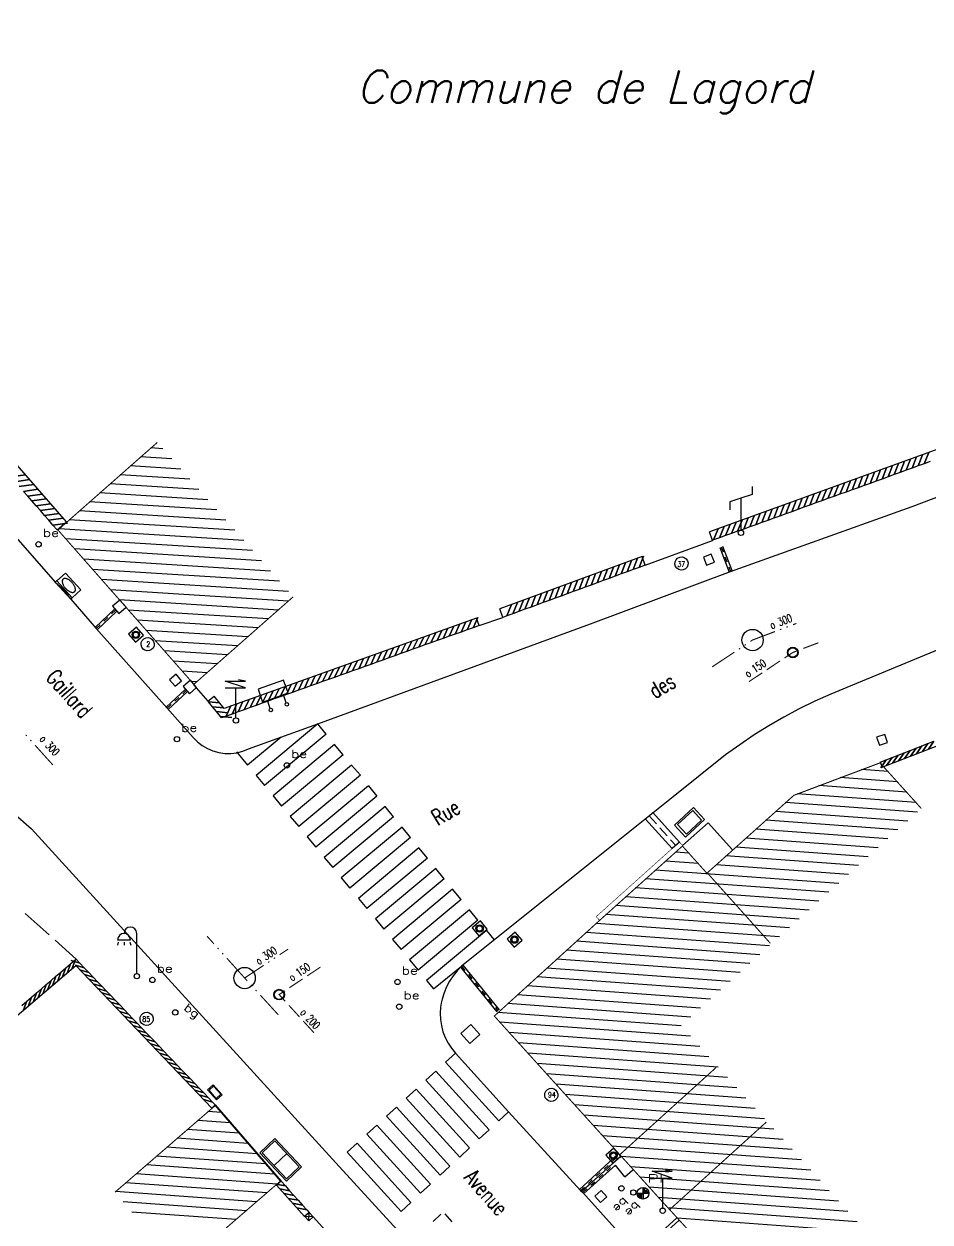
# Model space of a CAD drawing. Extents: x 329973 to 330360, y 136304 to 136475.
# Drawn here: x 330290.27 to 330324.25, y 136429.11 to 136474.02 of the extents above; entities that cross this region are included whole.
import ezdxf
from ezdxf.enums import TextEntityAlignment as Align

# ---------------------------------------------------------------- set-up
doc = ezdxf.new("R2010")
doc.units = 0
for name, color, linetype in [('TOP$BATI', 7, 'Continuous'), ('TOP$CHEMIN', 7, 'Continuous'), ('TOP$EAU', 7, 'Continuous'), ('TOP$EDF', 7, 'Continuous'), ('TOP$GAZ', 7, 'Continuous'), ('TOP$MUR-CLOT', 7, 'Continuous'), ('TOP$PARCELLE', 7, 'Continuous'), ('TOP$PLUVIAL', 7, 'Continuous'), ('TOP$PTT-FT', 7, 'Continuous'), ('TOP$RDIVERS', 7, 'Continuous'), ('TOP$RECL', 7, 'Continuous'), ('TOP$SIGNALIS', 7, 'Continuous'), ('TOP$SYMBDIV', 7, 'Continuous'), ('TOP$TOPO', 7, 'Continuous'), ('TOP$TXTEP', 7, 'Continuous'), ('TOP$TXTNO', 7, 'Continuous'), ('TOP$VANNE', 7, 'Continuous'), ('TOP$VOIRIE', 7, 'Continuous')]:
    doc.layers.add(name, color=color, linetype=linetype)
doc.styles.add('EC5', font='COMPLEX', dxfattribs={"width": 0.7, "height": 0.6})
doc.styles.add('J8', font='SIMPLEX', dxfattribs={"height": 10})
doc.styles.add('NC1', font='SIMPLEX', dxfattribs={"width": 0.7, "height": 0.2})
doc.styles.add('NC2', font='SIMPLEX', dxfattribs={"width": 0.7, "height": 0.3})
doc.styles.get("Standard").update_dxf_attribs({"font": 'SIMPLEX'})

# ---------------------------------------------------------------- blocks, each defined once
blk = doc.blocks.new('1S064')
at = {"color": 0}
for p, q in [((-0.72, 1.36), (-0.24, 1.36)), ((0, 0.1), (0, 1.6)), ((-0.7, 1.28), (-0.72, 1.16)), ((-0.48, 1.28), (-0.48, 1.16)), ((-0.26, 1.28), (-0.22, 1.16))]:
    blk.add_line(p, q, dxfattribs=at)
blk.add_circle((0, 0), 0.1, dxfattribs=at)
for centre in [(-0.24, 1.6), (-0.48, 1.36)]:
    blk.add_arc(centre, 0.24, 0, 180, dxfattribs=at)
blk = doc.blocks.new('1S076')
at = {"color": 0}
blk.add_circle((0, 0), 0.1, dxfattribs=at)
at = {"color": 0, "width": 1.354839}
blk.add_text('bg', height=0.3, dxfattribs=at).set_placement((0.16, 0.28), (0.76, 0.28), align=Align.FIT)
blk = doc.blocks.new('1S075')
at = {"color": 0}
blk.add_circle((0, 0), 0.1, dxfattribs=at)
at = {"color": 0, "width": 1.354839}
blk.add_text('be', height=0.3, dxfattribs=at).set_placement((0.16, 0.28), (0.76, 0.28), align=Align.FIT)
blk = doc.blocks.new('1S081')
at = {"color": 0}
for p, q in [((0.18, 0.18), (-0.18, 0.18)), ((-0.18, 0.18), (-0.18, -0.18)), ((0, 0), (0, 0)), ((0.18, -0.18), (0.18, 0.18)), ((-0.18, -0.18), (0.18, -0.18))]:
    blk.add_line(p, q, dxfattribs=at)
blk = doc.blocks.new('1S099')
at = {"color": 0}
for p, q in [((0.2, 0.2), (-0.2, 0.2)), ((-0.2, 0.2), (-0.2, -0.2)), ((0, 0), (0, 0)), ((0.2, -0.2), (0.2, 0.2)), ((-0.2, -0.2), (0.2, -0.2))]:
    blk.add_line(p, q, dxfattribs=at)
for radius in [0.14, 0.12, 0.1]:
    blk.add_circle((0, 0), radius, dxfattribs=at)
blk = doc.blocks.new('1S059')
at = {"color": 0}
for p, q in [((0.16, 0.16), (-0.16, 0.16)), ((-0.16, 0.16), (-0.16, -0.16)), ((0, 0), (0, 0)), ((0.16, -0.16), (0.16, 0.16)), ((-0.16, -0.16), (0.16, -0.16))]:
    blk.add_line(p, q, dxfattribs=at)
blk = doc.blocks.new('1S051')
at = {"color": 0}
for p, q in [((0.36, 1.22), (-0.4, 1.48)), ((-0.4, 1.48), (0.36, 1.48)), ((0.36, 1.48), (0.1, 1.52)), ((0.1, 1.46), (0.36, 1.48)), ((-0.4, 1.22), (0.36, 1.22)), ((0, 0.1), (0, 1.22))]:
    blk.add_line(p, q, dxfattribs=at)
blk.add_circle((0, 0), 0.1, dxfattribs=at)
blk = doc.blocks.new('1S098')
at = {"color": 0}
blk.add_line((0, 0), (0, 0), dxfattribs=at)
for radius in [0.2, 0.18]:
    blk.add_circle((0, 0), radius, dxfattribs=at)
blk = doc.blocks.new('1S192')
at = {"color": 0}
blk.add_circle((0, 0), 0.4, dxfattribs=at)
blk = doc.blocks.new('1S041')
at = {"color": 0}
for p, q in [((0.42, 1.44), (0, 1.3)), ((0.42, 1.74), (0.42, 1.44)), ((0, 1.3), (-0.42, 1.16)), ((-0.42, 1.16), (-0.42, 0.86)), ((0, 1.3), (0, 0.1))]:
    blk.add_line(p, q, dxfattribs=at)
blk.add_circle((0, 0), 0.1, dxfattribs=at)
blk = doc.blocks.new('1S078')
at = {"color": 0}
for p, q in [((-0.22, 0), (0.22, 0)), ((0, 0.22), (0, -0.22)), ((0.04, 0.2), (0, 0)), ((0, 0), (0, 0.2)), ((0.06, 0), (0.04, 0.2)), ((0.1, 0), (0.06, 0.2)), ((0.06, 0.2), (0.06, 0)), ((0.12, 0.12), (0.1, 0)), ((0.2, 0), (0.12, 0.12)), ((0.22, 0), (0.2, 0.06)), ((0.2, 0.06), (0.2, 0)), ((-0.12, -0.04), (-0.2, -0.12)), ((-0.2, -0.12), (-0.2, -0.04)), ((-0.2, -0.04), (-0.2, -0.12)), ((-0.1, -0.04), (-0.12, -0.2)), ((-0.12, -0.2), (-0.12, -0.04)), ((-0.04, -0.04), (-0.1, -0.2)), ((-0.1, -0.2), (-0.1, -0.04)), ((-0.04, -0.22), (-0.04, -0.04))]:
    blk.add_line(p, q, dxfattribs=at)
blk.add_circle((0, 0), 0.22, dxfattribs=at)
at = {"color": 0, "width": 2}
blk.add_text('PI', height=0.3, dxfattribs=at).set_placement((0.16, 0.4), (0.76, 0.4), align=Align.FIT)
blk = doc.blocks.new('3S087')
at = {"color": 0}
for p, q in [((0, 0.148936), (0, 1)), ((0, 1), (1, 1)), ((0.125, 0.574468), (0.126156, 0.599508)), ((0.126156, 0.549428), (0.125, 0.574468)), ((0.126156, 0.599508), (0.129617, 0.624394)), ((0.129617, 0.524542), (0.126156, 0.549428)), ((0.129617, 0.624394), (0.135361, 0.648972)), ((0.135361, 0.648972), (0.143354, 0.673091)), ((0.143354, 0.673091), (0.153545, 0.696601)), ((0.153545, 0.696601), (0.165873, 0.719359)), ((0.165873, 0.719359), (0.18026, 0.741223)), ((0.18026, 0.741223), (0.196619, 0.762059)), ((0.196619, 0.762059), (0.214848, 0.781739)), ((0.214848, 0.781739), (0.234835, 0.80014)), ((0.234835, 0.80014), (0.256457, 0.817151)), ((0.256457, 0.817151), (0.279581, 0.832665)), ((0.279581, 0.832665), (0.304063, 0.846587)), ((0.304063, 0.846587), (0.329754, 0.858832)), ((0.329754, 0.858832), (0.356494, 0.869323)), ((0.356494, 0.869323), (0.384119, 0.877997)), ((0.384119, 0.877997), (0.412458, 0.884799)), ((0.412458, 0.884799), (0.441337, 0.889688)), ((0.441337, 0.889688), (0.470578, 0.892633)), ((0.470578, 0.892633), (0.5, 0.893617)), ((0.5, 0.893617), (0.529422, 0.892633)), ((0.5, 0.574468), (0.5, 0.574468)), ((0.529422, 0.892633), (0.558663, 0.889688)), ((0.558663, 0.889688), (0.587542, 0.884799)), ((0.587542, 0.884799), (0.615881, 0.877997)), ((0.615881, 0.877997), (0.643506, 0.869323)), ((0.643506, 0.869323), (0.670246, 0.858832)), ((0.670246, 0.858832), (0.695937, 0.846587)), ((0.695937, 0.846587), (0.720419, 0.832665)), ((0.720419, 0.832665), (0.743543, 0.817151)), ((0.743543, 0.817151), (0.765165, 0.80014)), ((0.765165, 0.80014), (0.785152, 0.781739)), ((0.785152, 0.781739), (0.803381, 0.762059)), ((0.803381, 0.762059), (0.81974, 0.741223)), ((0.81974, 0.741223), (0.834127, 0.719359)), ((0.834127, 0.719359), (0.846455, 0.696601)), ((0.846455, 0.696601), (0.856646, 0.673091)), ((0.856646, 0.673091), (0.864639, 0.648972)), ((0.864639, 0.648972), (0.870383, 0.624394)), ((0.870383, 0.624394), (0.873844, 0.599508)), ((0.873844, 0.549428), (0.870383, 0.524542)), ((0.873844, 0.599508), (0.875, 0.574468)), ((0.875, 0.574468), (0.873844, 0.549428)), ((1, 1), (1, 0.148936)), ((0, 0), (0, 0.148936)), ((0, 0.148936), (1, 0.148936)), ((0.125, 0.021277), (0, 0)), ((0, 0), (1, 0)), ((0.275, 0.06383), (0.125, 0.021277)), ((0.135361, 0.499964), (0.129617, 0.524542)), ((0.143354, 0.475846), (0.135361, 0.499964)), ((0.153545, 0.452335), (0.143354, 0.475846)), ((0.165873, 0.429578), (0.153545, 0.452335)), ((0.18026, 0.407713), (0.165873, 0.429578)), ((0.196619, 0.386877), (0.18026, 0.407713)), ((0.214848, 0.367197), (0.196619, 0.386877)), ((0.234835, 0.348796), (0.214848, 0.367197)), ((0.256457, 0.331785), (0.234835, 0.348796)), ((0.279581, 0.316271), (0.256457, 0.331785)), ((0.35, 0.085106), (0.275, 0.06383)), ((0.304063, 0.302349), (0.279581, 0.316271)), ((0.329754, 0.290104), (0.304063, 0.302349)), ((0.356494, 0.279613), (0.329754, 0.290104)), ((0.5, 0.085106), (0.35, 0.085106)), ((0.384119, 0.270939), (0.356494, 0.279613)), ((0.412458, 0.264137), (0.384119, 0.270939)), ((0.441337, 0.259248), (0.412458, 0.264137)), ((0.470578, 0.256303), (0.441337, 0.259248)), ((0.5, 0.255319), (0.470578, 0.256303)), ((0.529422, 0.256303), (0.5, 0.255319)), ((0.625, 0.085106), (0.5, 0.085106)), ((0.558663, 0.259248), (0.529422, 0.256303)), ((0.587542, 0.264137), (0.558663, 0.259248)), ((0.615881, 0.270939), (0.587542, 0.264137)), ((0.643506, 0.279613), (0.615881, 0.270939)), ((0.725, 0.06383), (0.625, 0.085106)), ((0.670246, 0.290104), (0.643506, 0.279613)), ((0.695937, 0.302349), (0.670246, 0.290104)), ((0.720419, 0.316271), (0.695937, 0.302349)), ((0.743543, 0.331785), (0.720419, 0.316271)), ((0.875, 0.021277), (0.725, 0.06383)), ((0.765165, 0.348796), (0.743543, 0.331785)), ((0.785152, 0.367197), (0.765165, 0.348796)), ((0.803381, 0.386877), (0.785152, 0.367197)), ((0.81974, 0.407713), (0.803381, 0.386877)), ((0.834127, 0.429578), (0.81974, 0.407713)), ((0.846455, 0.452335), (0.834127, 0.429578)), ((0.856646, 0.475846), (0.846455, 0.452335)), ((0.864639, 0.499964), (0.856646, 0.475846)), ((0.870383, 0.524542), (0.864639, 0.499964)), ((1, 0), (0.875, 0.021277)), ((1, 0.148936), (1, 0))]:
    blk.add_line(p, q, dxfattribs=at)
blk = doc.blocks.new('2S141')
at = {"color": 0}
for p, q in [((1.3, 1.4), (-0.3, 1.4)), ((-0.3, 1.4), (-0.3, 0.6)), ((1.3, 0.6), (1.3, 1.4)), ((-0.3, 0.6), (1.3, 0.6)), ((0, 0.1), (0, 0.6)), ((1, 0.1), (1, 0.6))]:
    blk.add_line(p, q, dxfattribs=at)
for centre in [(0, 0), (1, 0)]:
    blk.add_circle(centre, 0.1, dxfattribs=at)
blk = doc.blocks.new('3S090')
at = {"color": 0}
for p, q in [((1, 1), (0, 1)), ((0, 1), (0, 0)), ((1, 0), (1, 1)), ((0.9, 0.9), (0.1, 0.9)), ((0.1, 0.9), (0.1, 0.1)), ((0.9, 0.1), (0.9, 0.9)), ((0, 0), (1, 0)), ((0.1, 0.1), (0.9, 0.1))]:
    blk.add_line(p, q, dxfattribs=at)
blk = doc.blocks.new('2S059')
at = {"color": 0}
for p, q in [((1, 1), (0, 1)), ((0, 1), (0, 0)), ((1, 0), (1, 1)), ((0, 0), (1, 0)), ((0.5, 0.5), (0.5, 0.5))]:
    blk.add_line(p, q, dxfattribs=at)
blk = doc.blocks.new('3S046')
at = {"color": 0}
for p, q in [((1, 1), (0, 1)), ((0, 1), (0, 0)), ((0.9, 0.9), (0.1, 0.9)), ((0.1, 0.9), (0.1, 0.1)), ((0.9, 0.1), (0.9, 0.9)), ((1, 0), (1, 1)), ((0, 0), (1, 0)), ((0.1, 0.1), (0.9, 0.1))]:
    blk.add_line(p, q, dxfattribs=at)
blk = doc.blocks.new('3S044')
at = {"color": 0}
for p, q in [((1.046154, 1.090909), (-0.046154, 1.090909)), ((-0.046154, 1.090909), (-0.046154, -0.090909)), ((1.046154, -0.090909), (1.046154, 1.090909)), ((1, 1), (0, 1)), ((0, 1), (0, 0)), ((0.507692, 0), (0.507692, 1)), ((1, 0), (1, 1)), ((0, 0), (1, 0)), ((-0.046154, -0.090909), (1.046154, -0.090909))]:
    blk.add_line(p, q, dxfattribs=at)
blk = doc.blocks.new('2S072')
at = {"color": 0}
for p, q in [((1, 1), (0, 1)), ((0, 1), (0, 0)), ((0, 0), (1, 1)), ((1, 1), (0, 1)), ((0, 1), (1, 0)), ((0, 0), (1, 0)), ((1, 0), (1, 1))]:
    blk.add_line(p, q, dxfattribs=at)

msp = doc.modelspace()

# ---------------------------------------------------------------- linework, layer by layer
at = {"layer": 'TOP$BATI', "color": 0, "const_width": 0.04}
for points, elevation in [([(330300.364, 136452.544), (330296.642, 136449.266), (330291.546, 136455.052), (330295.269, 136458.33)], 9.768), ([(330323.872, 136426.478), (330320.182, 136423.165), (330317.696, 136426.042), (330317.186, 136426.622), (330314.077, 136430.017), (330307.908, 136436.831), (330311.855, 136440.417), (330314.961, 136443.202), (330315.879, 136442.185), (330319.14, 136445.105), (330322.372, 136446.322), (330323.919, 136444.611)], 9.347), ([(330293.687, 136430.229), (330297.44, 136433.473), (330299.886, 136430.643), (330296.133, 136427.4)], 9.512)]:
    msp.add_lwpolyline(points, dxfattribs=dict(at, elevation=elevation))
at = {"layer": 'TOP$BATI', "color": 1}
for points, elevation in [([(330295.482, 136458.098), (330295.028, 136458.126)], 9.643), ([(330296.155, 136457.333), (330294.264, 136457.453)], 9.66), ([(330295.818, 136457.716), (330294.646, 136457.79)], 9.652), ([(330296.491, 136456.951), (330293.882, 136457.117)], 9.669), ([(330296.828, 136456.569), (330293.5, 136456.78)], 9.677), ([(330297.501, 136455.805), (330292.735, 136456.108)], 9.695), ([(330297.164, 136456.187), (330293.118, 136456.444)], 9.686), ([(330297.837, 136455.423), (330292.353, 136455.771)], 9.703), ([(330298.174, 136455.041), (330291.971, 136455.435)], 9.712), ([(330298.51, 136454.659), (330291.589, 136455.098)], 9.72), ([(330298.847, 136454.277), (330291.829, 136454.722)], 9.729), ([(330299.183, 136453.895), (330292.166, 136454.34)], 9.738), ([(330299.519, 136453.513), (330292.502, 136453.958)], 9.746), ([(330299.856, 136453.131), (330292.839, 136453.576)], 9.755), ([(330300.192, 136452.749), (330293.175, 136453.194)], 9.763), ([(330300.195, 136452.388), (330293.512, 136452.812)], 9.768), ([(330299.813, 136452.051), (330293.848, 136452.43)], 9.768), ([(330299.431, 136451.715), (330294.184, 136452.048)], 9.768), ([(330299.049, 136451.378), (330294.521, 136451.666)], 9.768), ([(330298.667, 136451.042), (330294.857, 136451.283)], 9.768), ([(330298.284, 136450.705), (330295.194, 136450.901)], 9.768), ([(330297.902, 136450.369), (330295.53, 136450.519)], 9.768), ([(330297.52, 136450.032), (330295.867, 136450.137)], 9.768), ([(330297.138, 136449.696), (330296.203, 136449.755)], 9.768), ([(330296.756, 136449.359), (330296.54, 136449.373)], 9.768), ([(330323.021, 136445.613), (330320.874, 136445.77)], 10.095), ([(330322.672, 136446), (330321.677, 136446.072)], 10.026), ([(330323.371, 136445.227), (330320.071, 136445.468)], 10.165), ([(330323.72, 136444.84), (330319.268, 136445.165)], 10.234), ([(330323.407, 136444.141), (330318.459, 136444.503)], 10.228), ([(330323.777, 136444.475), (330318.832, 136444.836)], 10.261), ([(330323.038, 136443.807), (330318.086, 136444.169)], 10.195), ([(330322.298, 136443.139), (330317.341, 136443.502)], 10.128), ([(330322.668, 136443.473), (330317.714, 136443.835)], 10.161), ([(330321.929, 136442.805), (330316.968, 136443.168)], 10.095), ([(330315.558, 136442.549), (330314.325, 136442.639)], 9.767), ([(330315.209, 136442.935), (330314.697, 136442.973)], 9.767), ([(330321.559, 136442.471), (330316.595, 136442.834)], 10.061), ([(330320.82, 136441.803), (330313.953, 136442.305)], 9.995), ([(330321.189, 136442.137), (330316.223, 136442.5)], 10.028), ([(330320.45, 136441.47), (330313.581, 136441.972)], 9.961), ([(330319.711, 136440.802), (330312.836, 136441.304)], 9.895), ([(330320.08, 136441.136), (330313.208, 136441.638)], 9.928), ([(330319.341, 136440.468), (330312.464, 136440.97)], 9.861), ([(330318.972, 136440.134), (330312.092, 136440.636)], 9.828), ([(330318.232, 136439.466), (330311.354, 136439.968)], 9.761), ([(330318.602, 136439.8), (330311.721, 136440.303)], 9.795), ([(330317.863, 136439.132), (330310.986, 136439.634)], 9.728), ([(330317.493, 136438.798), (330310.618, 136439.3)], 9.695), ([(330316.754, 136438.13), (330309.883, 136438.632)], 9.628), ([(330317.123, 136438.464), (330310.251, 136438.966)], 9.661), ([(330316.384, 136437.796), (330309.515, 136438.298)], 9.595), ([(330316.014, 136437.462), (330309.148, 136437.964)], 9.561), ([(330315.275, 136436.794), (330308.412, 136437.296)], 9.495), ([(330315.645, 136437.128), (330308.78, 136437.63)], 9.528), ([(330314.916, 136436.459), (330308.044, 136436.962)], 9.462), ([(330315.263, 136436.073), (330308.112, 136436.596)], 9.457), ([(330315.61, 136435.687), (330308.462, 136436.209)], 9.453), ([(330315.957, 136435.301), (330308.812, 136435.823)], 9.449), ([(330316.304, 136434.914), (330309.162, 136435.436)], 9.444), ([(330316.651, 136434.528), (330309.512, 136435.05)], 9.44), ([(330316.998, 136434.142), (330309.862, 136434.663)], 9.435), ([(330317.345, 136433.755), (330310.212, 136434.277)], 9.431), ([(330317.692, 136433.369), (330310.562, 136433.89)], 9.426), ([(330297.673, 136433.212), (330297.171, 136433.248)], 9.508), ([(330318.039, 136432.983), (330310.912, 136433.503)], 9.422), ([(330298.006, 136432.827), (330296.786, 136432.916)], 9.503), ([(330318.386, 136432.596), (330311.262, 136433.117)], 9.417), ([(330318.733, 136432.21), (330311.612, 136432.73)], 9.413), ([(330298.339, 136432.442), (330296.401, 136432.583)], 9.498), ([(330319.08, 136431.824), (330311.962, 136432.344)], 9.409), ([(330299.005, 136431.671), (330295.631, 136431.917)], 9.487), ([(330298.672, 136432.056), (330296.016, 136432.25)], 9.492), ([(330319.426, 136431.437), (330312.312, 136431.957)], 9.404), ([(330299.338, 136431.286), (330295.246, 136431.584)], 9.482), ([(330319.773, 136431.051), (330312.662, 136431.571)], 9.4), ([(330299.671, 136430.901), (330294.861, 136431.251)], 9.477), ([(330320.12, 136430.665), (330313.012, 136431.184)], 9.395), ([(330299.382, 136430.2), (330294.09, 136430.585)], 9.473), ([(330299.767, 136430.533), (330294.476, 136430.918)], 9.473), ([(330320.467, 136430.279), (330313.362, 136430.798)], 9.391), ([(330298.997, 136429.867), (330293.705, 136430.252)], 9.473), ([(330320.814, 136429.892), (330313.712, 136430.411)], 9.386), ([(330298.612, 136429.534), (330293.989, 136429.871)], 9.473), ([(330321.161, 136429.506), (330314.062, 136430.025)], 9.382), ([(330321.508, 136429.12), (330314.416, 136429.638)], 9.377), ([(330298.227, 136429.201), (330294.322, 136429.485)], 9.473), ([(330321.855, 136428.733), (330314.77, 136429.251)], 9.373)]:
    msp.add_lwpolyline(points, dxfattribs=dict(at, elevation=elevation))
at = {"layer": 'TOP$BATI'}
for points, const_width, elevation in [([(330314.962, 136443.23), (330314.849, 136443.356), (330314.708, 136443.229), (330311.729, 136440.558), (330311.842, 136440.432)], 0.02, 9.767), ([(330318.258, 136439.558), (330315.88, 136442.213)], 0.04, -0.016), ([(330316.225, 136434.905), (330312.585, 136431.609)], 0.04, -0.003), ([(330318.104, 136432.854), (330314.464, 136429.558)], 0.04, -0.026)]:
    msp.add_lwpolyline(points, dxfattribs=dict(at, const_width=const_width, elevation=elevation))
at = {"layer": 'TOP$CHEMIN'}
for points, elevation in [([(330312.614, 136431.52), (330312.655, 136431.557)], 9.383), ([(330312.805, 136430.807), (330312.452, 136431.241)], 9.372), ([(330312.805, 136430.807), (330313.096, 136431.071)], 9.372)]:
    msp.add_lwpolyline(points, dxfattribs=dict(at, elevation=elevation))
at = {"layer": 'TOP$MUR-CLOT', "color": 0}
for points, elevation in [([(330328.652, 136459.568), (330315.978, 136454.983)], 10.297), ([(330291.864, 136455.357), (330288.833, 136458.825)], 9.637), ([(330324.254, 136457.615), (330324.029, 136457.533), (330324.195, 136457.955), (330324.029, 136457.533), (330323.803, 136457.452), (330323.969, 136457.874), (330323.803, 136457.452), (330323.577, 136457.37), (330323.744, 136457.792), (330323.577, 136457.37), (330323.352, 136457.289), (330323.518, 136457.71), (330323.352, 136457.289), (330323.126, 136457.207), (330323.292, 136457.629), (330323.126, 136457.207), (330322.9, 136457.125), (330323.067, 136457.547), (330322.9, 136457.125), (330322.674, 136457.044), (330322.841, 136457.465), (330322.674, 136457.044), (330322.449, 136456.962), (330322.615, 136457.384), (330322.449, 136456.962), (330322.223, 136456.88), (330322.39, 136457.302), (330322.223, 136456.88), (330321.997, 136456.799), (330322.164, 136457.22), (330321.997, 136456.799), (330321.772, 136456.717), (330321.938, 136457.139), (330321.772, 136456.717), (330321.546, 136456.635), (330321.712, 136457.057), (330321.546, 136456.635), (330321.32, 136456.554), (330321.487, 136456.975), (330321.32, 136456.554), (330321.095, 136456.472), (330321.261, 136456.894), (330321.095, 136456.472), (330320.869, 136456.39), (330321.035, 136456.812), (330320.869, 136456.39), (330320.643, 136456.309), (330320.81, 136456.731), (330320.643, 136456.309), (330320.418, 136456.227), (330320.584, 136456.649), (330320.418, 136456.227), (330320.192, 136456.145), (330320.358, 136456.567), (330320.192, 136456.145), (330319.966, 136456.064), (330320.133, 136456.486), (330319.966, 136456.064), (330319.741, 136455.982), (330319.907, 136456.404), (330319.741, 136455.982), (330319.515, 136455.901), (330319.681, 136456.322), (330319.515, 136455.901), (330319.289, 136455.819), (330319.456, 136456.241), (330319.289, 136455.819), (330319.064, 136455.737), (330319.23, 136456.159), (330319.064, 136455.737), (330318.838, 136455.656), (330319.004, 136456.077), (330318.838, 136455.656), (330318.612, 136455.574), (330318.779, 136455.996), (330318.612, 136455.574), (330318.386, 136455.492), (330318.553, 136455.914), (330318.386, 136455.492), (330318.161, 136455.411), (330318.327, 136455.832), (330318.161, 136455.411), (330317.935, 136455.329), (330318.102, 136455.751), (330317.935, 136455.329), (330317.709, 136455.247), (330317.876, 136455.669), (330317.709, 136455.247), (330317.484, 136455.166), (330317.65, 136455.588), (330317.484, 136455.166), (330317.258, 136455.084), (330317.424, 136455.506), (330317.258, 136455.084), (330317.032, 136455.002), (330317.199, 136455.424), (330317.032, 136455.002), (330316.807, 136454.921), (330316.973, 136455.343), (330316.807, 136454.921), (330316.581, 136454.839), (330316.747, 136455.261), (330316.581, 136454.839), (330316.355, 136454.758), (330316.522, 136455.179), (330316.355, 136454.758), (330316.13, 136454.676), (330316.296, 136455.098), (330316.13, 136454.676), (330316.094, 136454.663)], 10.297), ([(330289.781, 136457.042), (330290.324, 136457.119), (330289.781, 136457.042)], 9.637), ([(330289.939, 136456.861), (330290.482, 136456.938), (330289.939, 136456.861)], 9.637), ([(330290.097, 136456.68), (330290.64, 136456.757), (330290.097, 136456.68)], 9.637), ([(330291.518, 136455.054), (330291.36, 136455.235), (330291.904, 136455.312), (330291.36, 136455.235), (330291.202, 136455.415), (330291.746, 136455.492), (330291.202, 136455.415), (330291.044, 136455.596), (330291.588, 136455.673), (330291.044, 136455.596), (330290.886, 136455.777), (330291.43, 136455.854), (330290.886, 136455.777), (330290.728, 136455.958), (330291.272, 136456.034), (330290.728, 136455.958), (330290.57, 136456.138), (330291.114, 136456.215), (330290.57, 136456.138), (330290.412, 136456.319), (330290.956, 136456.396), (330290.412, 136456.319), (330290.254, 136456.5), (330290.798, 136456.576), (330290.254, 136456.5)], 9.637), ([(330291.518, 136455.054), (330291.864, 136455.357)], 9.637), ([(330316.094, 136454.663), (330315.978, 136454.983)], 10.06), ([(330313.447, 136454.053), (330308.111, 136452.093)], 9.999), ([(330313.564, 136453.734), (330313.339, 136453.651), (330313.503, 136454.074), (330313.339, 136453.651), (330313.113, 136453.568), (330313.278, 136453.991), (330313.113, 136453.568), (330312.888, 136453.486), (330313.053, 136453.908), (330312.888, 136453.486), (330312.663, 136453.403), (330312.827, 136453.826), (330312.663, 136453.403), (330312.438, 136453.32), (330312.602, 136453.743), (330312.438, 136453.32), (330312.212, 136453.237), (330312.377, 136453.66), (330312.212, 136453.237), (330311.987, 136453.155), (330312.151, 136453.577), (330311.987, 136453.155), (330311.762, 136453.072), (330311.926, 136453.495), (330311.762, 136453.072), (330311.536, 136452.989), (330311.701, 136453.412), (330311.536, 136452.989), (330311.311, 136452.906), (330311.476, 136453.329), (330311.311, 136452.906), (330311.086, 136452.824), (330311.25, 136453.246), (330311.086, 136452.824), (330310.861, 136452.741), (330311.025, 136453.164), (330310.861, 136452.741), (330310.635, 136452.658), (330310.8, 136453.081), (330310.635, 136452.658), (330310.41, 136452.575), (330310.574, 136452.998), (330310.41, 136452.575), (330310.185, 136452.493), (330310.349, 136452.915), (330310.185, 136452.493), (330309.959, 136452.41), (330310.124, 136452.833), (330309.959, 136452.41), (330309.734, 136452.327), (330309.899, 136452.75), (330309.734, 136452.327), (330309.509, 136452.244), (330309.673, 136452.667), (330309.509, 136452.244), (330309.284, 136452.162), (330309.448, 136452.584), (330309.284, 136452.162), (330309.058, 136452.079), (330309.223, 136452.502), (330309.058, 136452.079), (330308.833, 136451.996), (330308.997, 136452.419), (330308.833, 136451.996), (330308.608, 136451.913), (330308.772, 136452.336), (330308.608, 136451.913), (330308.382, 136451.831), (330308.547, 136452.253), (330308.382, 136451.831), (330308.228, 136451.774)], 9.999), ([(330313.564, 136453.734), (330313.447, 136454.053)], 9.999), ([(330308.228, 136451.774), (330308.111, 136452.093)], 9.995), ([(330307.341, 136451.469), (330307.115, 136451.388), (330307.296, 136451.772), (330307.115, 136451.388), (330306.889, 136451.307), (330307.07, 136451.691), (330306.889, 136451.307), (330306.663, 136451.226), (330306.844, 136451.61), (330306.663, 136451.226), (330306.437, 136451.145), (330306.619, 136451.529), (330306.437, 136451.145), (330306.211, 136451.065), (330306.393, 136451.448), (330306.211, 136451.065), (330305.985, 136450.984), (330306.167, 136451.367), (330305.985, 136450.984), (330305.759, 136450.903), (330305.941, 136451.286), (330305.759, 136450.903), (330305.533, 136450.822), (330305.715, 136451.205), (330305.533, 136450.822), (330305.307, 136450.741), (330305.489, 136451.125), (330305.307, 136450.741), (330305.081, 136450.66), (330305.263, 136451.044), (330305.081, 136450.66), (330304.855, 136450.579), (330305.037, 136450.963), (330304.855, 136450.579), (330304.63, 136450.498), (330304.811, 136450.882), (330304.63, 136450.498), (330304.404, 136450.417), (330304.585, 136450.801), (330304.404, 136450.417), (330304.178, 136450.336), (330304.359, 136450.72), (330304.178, 136450.336), (330303.952, 136450.256), (330304.133, 136450.639), (330303.952, 136450.256), (330303.726, 136450.175), (330303.907, 136450.558), (330303.726, 136450.175), (330303.5, 136450.094), (330303.681, 136450.477), (330303.5, 136450.094), (330303.274, 136450.013), (330303.455, 136450.396), (330303.274, 136450.013), (330303.048, 136449.932), (330303.229, 136450.316), (330303.048, 136449.932), (330302.822, 136449.851), (330303.003, 136450.235), (330302.822, 136449.851), (330302.596, 136449.77), (330302.777, 136450.154), (330302.596, 136449.77), (330302.37, 136449.689), (330302.551, 136450.073), (330302.37, 136449.689), (330302.144, 136449.608), (330302.325, 136449.992), (330302.144, 136449.608), (330301.918, 136449.528), (330302.099, 136449.911), (330301.918, 136449.528), (330301.692, 136449.447), (330301.873, 136449.83), (330301.692, 136449.447), (330301.466, 136449.366), (330301.647, 136449.749), (330301.466, 136449.366), (330301.24, 136449.285), (330301.422, 136449.668), (330301.24, 136449.285), (330301.014, 136449.204), (330301.196, 136449.588), (330301.014, 136449.204), (330300.788, 136449.123), (330300.97, 136449.507), (330300.788, 136449.123), (330300.562, 136449.042), (330300.744, 136449.426), (330300.562, 136449.042), (330300.336, 136448.961), (330300.518, 136449.345), (330300.336, 136448.961), (330300.11, 136448.88), (330300.292, 136449.264), (330300.11, 136448.88), (330299.884, 136448.799), (330300.066, 136449.183), (330299.884, 136448.799), (330299.658, 136448.719), (330299.84, 136449.102), (330299.658, 136448.719), (330299.433, 136448.638), (330299.614, 136449.021), (330299.433, 136448.638), (330299.207, 136448.557), (330299.388, 136448.94), (330299.207, 136448.557), (330298.981, 136448.476), (330299.162, 136448.859), (330298.981, 136448.476), (330298.755, 136448.395), (330298.936, 136448.779), (330298.755, 136448.395), (330298.529, 136448.314), (330298.71, 136448.698), (330298.529, 136448.314), (330298.303, 136448.233), (330298.484, 136448.617), (330298.303, 136448.233), (330298.077, 136448.152), (330298.258, 136448.536), (330298.077, 136448.152), (330297.851, 136448.071), (330298.032, 136448.455), (330297.851, 136448.071), (330297.682, 136448.011), (330297.643, 136448.058), (330298.066, 136448.017), (330297.643, 136448.058), (330297.491, 136448.243), (330297.913, 136448.202), (330297.491, 136448.243), (330297.338, 136448.428), (330297.76, 136448.388), (330297.338, 136448.428), (330297.185, 136448.613), (330297.608, 136448.573), (330297.185, 136448.613), (330297.17, 136448.632)], 9.978), ([(330307.24, 136451.751), (330297.779, 136448.365), (330297.401, 136448.823)], 9.978), ([(330307.341, 136451.469), (330307.24, 136451.751)], 9.978), ([(330297.17, 136448.632), (330297.401, 136448.823)], 9.774), ([(330322.451, 136446.16), (330326.248, 136447.637)], 9.964), ([(330322.378, 136446.346), (330322.602, 136446.433), (330322.395, 136446.138), (330322.602, 136446.433), (330322.825, 136446.52), (330322.618, 136446.225), (330322.825, 136446.52), (330323.049, 136446.607), (330322.842, 136446.312), (330323.049, 136446.607), (330323.273, 136446.694), (330323.066, 136446.399), (330323.273, 136446.694), (330323.496, 136446.781), (330323.289, 136446.486), (330323.496, 136446.781), (330323.72, 136446.868), (330323.513, 136446.573), (330323.72, 136446.868), (330323.944, 136446.955), (330323.737, 136446.66), (330323.944, 136446.955), (330324.167, 136447.042), (330323.96, 136446.747), (330324.167, 136447.042), (330324.391, 136447.129), (330324.184, 136446.834), (330324.391, 136447.129)], 9.964), ([(330322.378, 136446.346), (330322.451, 136446.16)], 9.964), ([(330289.758, 136436.633), (330292.211, 136438.73), (330297.319, 136433.384)], 9.064), ([(330290.195, 136437.23), (330290.378, 136437.386), (330290.26, 136437.062), (330290.378, 136437.386), (330290.56, 136437.542), (330290.442, 136437.218), (330290.56, 136437.542), (330290.742, 136437.698), (330290.625, 136437.374), (330290.742, 136437.698), (330290.925, 136437.854), (330290.807, 136437.53), (330290.925, 136437.854), (330291.107, 136438.01), (330290.99, 136437.686), (330291.107, 136438.01), (330291.29, 136438.166), (330291.172, 136437.842), (330291.29, 136438.166), (330291.472, 136438.322), (330291.354, 136437.998), (330291.472, 136438.322), (330291.654, 136438.478), (330291.537, 136438.154), (330291.654, 136438.478), (330291.837, 136438.634), (330291.719, 136438.31), (330291.837, 136438.634), (330292.019, 136438.79), (330291.902, 136438.466), (330292.019, 136438.79), (330292.202, 136438.946), (330292.084, 136438.622), (330292.202, 136438.946), (330292.223, 136438.964), (330292.369, 136438.811), (330292.039, 136438.91), (330292.369, 136438.811), (330292.535, 136438.637), (330292.205, 136438.737), (330292.535, 136438.637), (330292.701, 136438.464), (330292.371, 136438.563), (330292.701, 136438.464), (330292.867, 136438.29), (330292.537, 136438.39), (330292.867, 136438.29), (330293.032, 136438.117), (330292.702, 136438.216), (330293.032, 136438.117), (330293.198, 136437.943), (330292.868, 136438.043), (330293.198, 136437.943), (330293.364, 136437.77), (330293.034, 136437.869), (330293.364, 136437.77), (330293.53, 136437.596), (330293.2, 136437.696), (330293.53, 136437.596), (330293.696, 136437.423), (330293.365, 136437.522), (330293.696, 136437.423), (330293.861, 136437.249), (330293.531, 136437.348), (330293.861, 136437.249), (330294.027, 136437.075), (330293.697, 136437.175), (330294.027, 136437.075), (330294.193, 136436.902), (330293.863, 136437.001), (330294.193, 136436.902), (330294.359, 136436.728), (330294.029, 136436.828), (330294.359, 136436.728), (330294.525, 136436.555), (330294.194, 136436.654), (330294.525, 136436.555), (330294.69, 136436.381), (330294.36, 136436.481), (330294.69, 136436.381), (330294.856, 136436.208), (330294.526, 136436.307), (330294.856, 136436.208), (330295.022, 136436.034), (330294.692, 136436.134), (330295.022, 136436.034), (330295.188, 136435.861), (330294.858, 136435.96), (330295.188, 136435.861), (330295.354, 136435.687), (330295.023, 136435.787), (330295.354, 136435.687), (330295.519, 136435.514), (330295.189, 136435.613), (330295.519, 136435.514), (330295.685, 136435.34), (330295.355, 136435.44), (330295.685, 136435.34), (330295.851, 136435.167), (330295.521, 136435.266), (330295.851, 136435.167), (330296.017, 136434.993), (330295.686, 136435.092), (330296.017, 136434.993), (330296.182, 136434.819), (330295.852, 136434.919), (330296.182, 136434.819), (330296.348, 136434.646), (330296.018, 136434.745), (330296.348, 136434.646), (330296.514, 136434.472), (330296.184, 136434.572), (330296.514, 136434.472), (330296.68, 136434.299), (330296.35, 136434.398), (330296.68, 136434.299), (330296.846, 136434.125), (330296.515, 136434.225), (330296.846, 136434.125), (330297.011, 136433.952), (330296.681, 136434.051), (330297.011, 136433.952), (330297.177, 136433.778), (330296.847, 136433.878), (330297.177, 136433.778), (330297.343, 136433.605), (330297.013, 136433.704), (330297.343, 136433.605), (330297.442, 136433.501)], 9.064), ([(330297.442, 136433.501), (330297.319, 136433.384)], 9.512), ([(330299.914, 136430.641), (330300.074, 136430.462), (330299.703, 136430.532), (330300.074, 136430.462), (330300.234, 136430.283), (330299.863, 136430.353), (330300.234, 136430.283), (330300.394, 136430.105), (330300.023, 136430.175), (330300.394, 136430.105), (330300.555, 136429.926), (330300.183, 136429.996), (330300.555, 136429.926), (330300.715, 136429.747), (330300.343, 136429.817), (330300.715, 136429.747), (330300.875, 136429.568), (330300.503, 136429.638), (330300.875, 136429.568), (330300.963, 136429.47)], 9.473), ([(330299.914, 136430.641), (330299.743, 136430.488)], 9.473), ([(330299.743, 136430.488), (330300.792, 136429.317)], 9.473), ([(330300.963, 136429.47), (330300.792, 136429.317)], 9.454)]:
    msp.add_lwpolyline(points, dxfattribs=dict(at, elevation=elevation))
at = {"layer": 'TOP$PARCELLE'}
for points, elevation in [([(330313.564, 136453.734), (330316.094, 136454.663)], 9.999), ([(330307.341, 136451.469), (330308.228, 136451.774)], 9.978), ([(330296.64, 136449.238), (330297.17, 136448.632)], 9.768), ([(330314.962, 136443.23), (330315.931, 136444.075), (330316.834, 136443.067)], 9.767), ([(330301.118, 136429.311), (330301.801, 136428.549)], 9.454)]:
    msp.add_lwpolyline(points, dxfattribs=dict(at, elevation=elevation))
at = {"layer": 'TOP$PLUVIAL', "color": 0}
for points, elevation in [([(330316.358, 136454.399), (330316.712, 136453.471)], 10.026), ([(330316.47, 136454.441), (330316.824, 136453.513)], 10.026), ([(330292.937, 136451.399), (330293.665, 136452.085)], 9.445), ([(330293.019, 136451.311), (330293.747, 136451.998)], 9.445), ([(330295.6, 136448.411), (330296.314, 136449.078)], 9.466), ([(330295.682, 136448.323), (330296.396, 136448.99)], 9.466), ([(330313.854, 136444.459), (330313.578, 136444.212)], 9.615), ([(330313.854, 136444.459), (330314.846, 136443.353)], 9.615), ([(330313.578, 136444.212), (330314.571, 136443.106)], 9.615), ([(330314.846, 136443.353), (330314.571, 136443.106)], 9.766), ([(330306.636, 136438.659), (330307.999, 136436.989)], 9.349), ([(330306.728, 136438.735), (330308.092, 136437.065)], 9.349), ([(330311.099, 136430.33), (330312.545, 136431.654)], 9.219), ([(330311.181, 136430.242), (330312.627, 136431.566)], 9.219), ([(330311.189, 136430.264), (330312.372, 136431.328)], 9.218), ([(330311.269, 136430.174), (330312.453, 136431.238)], 9.218), ([(330313.282, 136427.929), (330314.743, 136429.251)], 9.208), ([(330313.362, 136427.841), (330314.824, 136429.163)], 9.208)]:
    msp.add_lwpolyline(points, dxfattribs=dict(at, elevation=elevation))
at = {"layer": 'TOP$PLUVIAL', "color": 4}
for points, elevation in [([(330316.414, 136454.42), (330316.485, 136454.233)], 10.026), ([(330316.557, 136454.046), (330316.628, 136453.859)], 9.963), ([(330316.699, 136453.673), (330316.768, 136453.492)], 9.9), ([(330293.56, 136451.904), (330293.705, 136452.041)], 9.556), ([(330293.269, 136451.629), (330293.414, 136451.767)], 9.5), ([(330292.978, 136451.355), (330293.123, 136451.492)], 9.445), ([(330296.226, 136448.913), (330296.355, 136449.034)], 9.572), ([(330295.641, 136448.367), (330295.787, 136448.504)], 9.466), ([(330295.933, 136448.64), (330296.079, 136448.777)], 9.519), ([(330313.716, 136444.336), (330313.983, 136444.038)], 9.615), ([(330314.117, 136443.889), (330314.384, 136443.591)], 9.676), ([(330314.517, 136443.442), (330314.709, 136443.229)], 9.737), ([(330306.682, 136438.697), (330306.808, 136438.542)], 9.349), ([(330306.935, 136438.387), (330307.061, 136438.232)], 7.614), ([(330307.188, 136438.077), (330307.314, 136437.922)], 5.88), ([(330307.441, 136437.767), (330307.567, 136437.613)], 4.145), ([(330307.694, 136437.458), (330307.82, 136437.303)], 2.41), ([(330307.947, 136437.148), (330308.045, 136437.027)], 0.675), ([(330312.32, 136431.366), (330312.468, 136431.502)], 9.35), ([(330311.73, 136430.826), (330311.878, 136430.961)], 9.285), ([(330312.025, 136431.096), (330312.173, 136431.231)], 9.318), ([(330312.121, 136431.021), (330312.27, 136431.155)], 2.268), ([(330311.435, 136430.556), (330311.583, 136430.691)], 9.252), ([(330311.526, 136430.486), (330311.675, 136430.62)], 6.901), ([(330311.824, 136430.754), (330311.973, 136430.888)], 4.585), ([(330311.14, 136430.286), (330311.288, 136430.421)], 9.219), ([(330311.229, 136430.219), (330311.378, 136430.353)], 9.218)]:
    msp.add_lwpolyline(points, dxfattribs=dict(at, elevation=elevation))
at = {"layer": 'TOP$PLUVIAL', "color": 5, "const_width": 0.04}
for points, elevation in [([(330317.508, 136450.871), (330317.59, 136450.926), (330318.433, 136451.245)], 9.957), ([(330318.62, 136451.316), (330318.676, 136451.337)], 3.734), ([(330318.863, 136451.408), (330318.919, 136451.429)], 2.264), ([(330319.106, 136451.5), (330319.237, 136451.549)], 0.793), ([(330317.291, 136450.727), (330317.341, 136450.76)], 9.953), ([(330316.075, 136449.918), (330316.908, 136450.472)], 9.927), ([(330317.075, 136450.583), (330317.125, 136450.616)], 9.948), ([(330290.379, 136447.328), (330290.338, 136447.372)], 9.572), ([(330290.552, 136447.135), (330290.512, 136447.179)], 9.572), ([(330291.356, 136446.243), (330290.686, 136446.986)], 9.571), ([(330297.396, 136439.535), (330297.136, 136439.824)], 9.561), ([(330297.57, 136439.342), (330297.53, 136439.386)], 9.561), ([(330297.744, 136439.149), (330297.704, 136439.193)], 9.56), ([(330298.547, 136438.257), (330297.878, 136439)], 9.559), ([(330299.64, 136438.984), (330299.69, 136439.018)], 9.582), ([(330299.857, 136439.128), (330300.179, 136439.342)], 9.587), ([(330298.646, 136438.149), (330298.547, 136438.257), (330299.257, 136438.73)], 9.558), ([(330299.424, 136438.84), (330299.474, 136438.874)], 9.577), ([(330298.822, 136437.957), (330298.781, 136438.001)], 9.556), ([(330298.997, 136437.765), (330298.956, 136437.809)], 9.555), ([(330299.807, 136436.879), (330299.132, 136437.617)], 9.547)]:
    msp.add_lwpolyline(points, dxfattribs=dict(at, elevation=elevation))
at = {"layer": 'TOP$TOPO'}
for points in [[(330314.687, 136453.853), (330314.722, 136453.931), (330314.782, 136453.993), (330314.86, 136454.031), (330314.946, 136454.039), (330315.029, 136454.018), (330315.101, 136453.97), (330315.151, 136453.9), (330315.174, 136453.816), (330315.168, 136453.73), (330315.133, 136453.652), (330315.072, 136453.59), (330314.995, 136453.553), (330314.909, 136453.544), (330314.825, 136453.565), (330314.754, 136453.614), (330314.704, 136453.684), (330314.68, 136453.767), (330314.687, 136453.853)], [(330294.669, 136450.828), (330294.704, 136450.907), (330294.764, 136450.969), (330294.842, 136451.006), (330294.928, 136451.015), (330295.012, 136450.994), (330295.083, 136450.945), (330295.133, 136450.875), (330295.157, 136450.792), (330295.15, 136450.706), (330295.115, 136450.627), (330295.055, 136450.566), (330294.977, 136450.528), (330294.891, 136450.519), (330294.807, 136450.541), (330294.736, 136450.589), (330294.686, 136450.659), (330294.662, 136450.742), (330294.669, 136450.828)], [(330294.629, 136436.788), (330294.665, 136436.867), (330294.725, 136436.928), (330294.803, 136436.966), (330294.888, 136436.975), (330294.972, 136436.953), (330295.043, 136436.905), (330295.094, 136436.835), (330295.117, 136436.752), (330295.111, 136436.666), (330295.075, 136436.587), (330295.015, 136436.525), (330294.937, 136436.488), (330294.851, 136436.479), (330294.768, 136436.5), (330294.697, 136436.549), (330294.646, 136436.619), (330294.623, 136436.702), (330294.629, 136436.788)], [(330309.803, 136433.937), (330309.839, 136434.015), (330309.899, 136434.077), (330309.977, 136434.114), (330310.063, 136434.123), (330310.146, 136434.102), (330310.218, 136434.053), (330310.268, 136433.983), (330310.291, 136433.9), (330310.285, 136433.814), (330310.249, 136433.736), (330310.189, 136433.674), (330310.111, 136433.636), (330310.026, 136433.628), (330309.942, 136433.649), (330309.871, 136433.697), (330309.82, 136433.767), (330309.797, 136433.85), (330309.803, 136433.937)]]:
    msp.add_lwpolyline(points, dxfattribs=at)
at = {"layer": 'TOP$TOPO', "elevation": 9.512}
msp.add_lwpolyline([(330297.442, 136433.501), (330299.914, 136430.641)], dxfattribs=at)
at = {"layer": 'TOP$VANNE', "color": 6, "const_width": 0.04}
for points, elevation in [([(330319.499, 136450.612), (330320.06, 136450.824)], 6.313), ([(330318.789, 136450.253), (330319.099, 136450.46), (330319.312, 136450.541)], 9.953), ([(330318.123, 136449.81), (330318.622, 136450.143)], 9.939), ([(330317.457, 136449.367), (330317.957, 136449.699)], 9.925), ([(330300.889, 136438.334), (330301.388, 136438.667)], 9.586), ([(330300.223, 136437.891), (330300.722, 136438.223)], 9.572), ([(330300.067, 136437.385), (330299.839, 136437.635), (330300.057, 136437.78)], 9.562), ([(330300.607, 136436.794), (330300.202, 136437.237)], 9.557), ([(330301.146, 136436.204), (330300.742, 136436.647)], 9.553)]:
    msp.add_lwpolyline(points, dxfattribs=dict(at, elevation=elevation))
at = {"layer": 'TOP$VOIRIE'}
for points, elevation in [([(330272.869, 136474.019), (330278.59, 136467.618), (330284.309, 136461.151), (330287.5, 136457.58), (330291.448, 136453.09), (330292.023, 136452.458), (330292.978, 136451.355), (330295.641, 136448.367), (330296.617, 136447.274), (330296.776, 136447.113), (330296.954, 136446.973), (330297.149, 136446.858), (330297.358, 136446.77), (330297.576, 136446.709), (330297.801, 136446.677), (330298.028, 136446.675), (330298.254, 136446.703), (330298.474, 136446.76), (330298.685, 136446.845), (330301.288, 136447.781), (330311.515, 136451.532), (330316.768, 136453.492), (330323.578, 136455.934), (330326.307, 136456.964)], 9.354), ([(330330.255, 136452.924), (330321.128, 136449.142), (330320.524, 136448.896), (330319.93, 136448.63), (330319.344, 136448.344), (330318.769, 136448.038), (330318.204, 136447.712), (330317.65, 136447.367), (330317.109, 136447.003), (330316.58, 136446.621), (330314.616, 136445.052), (330306.682, 136438.697), (330306.513, 136438.524), (330306.361, 136438.336), (330306.228, 136438.135), (330306.115, 136437.922), (330306.022, 136437.699), (330305.951, 136437.468), (330305.917, 136437.32), (330305.893, 136437.169), (330305.877, 136436.936), (330305.887, 136436.702), (330305.922, 136436.471), (330305.981, 136436.244), (330306.065, 136436.026), (330306.172, 136435.818), (330306.3, 136435.622), (330306.449, 136435.442), (330308.444, 136433.247), (330311.14, 136430.286), (330311.229, 136430.219), (330313.322, 136427.885)], 9.992), ([(330251.843, 136434.595), (330260.507, 136438.375), (330263.804, 136439.524), (330271.441, 136442.136), (330281.14, 136445.355), (330284.758, 136446.105), (330285.133, 136446.168), (330285.511, 136446.205), (330285.891, 136446.215), (330286.271, 136446.198), (330286.648, 136446.155), (330287.022, 136446.085), (330287.399, 136445.986), (330287.767, 136445.86), (330288.126, 136445.708), (330288.473, 136445.531), (330288.806, 136445.329), (330289.123, 136445.103), (330290.554, 136443.851), (330301.97, 136431.333), (330303.987, 136429.116), (330304.734, 136428.313)], 4.766), ([(330290.323, 136440.673), (330291.215, 136439.87)], 9.481), ([(330291.438, 136439.67), (330292.223, 136438.964)], 9.488)]:
    msp.add_lwpolyline(points, dxfattribs=dict(at, elevation=elevation))
at = {"layer": 'TOP$VOIRIE', "color": 8}
for points, elevation in [([(330301.288, 136447.781), (330298.973, 136445.854)], 9.557), ([(330301.604, 136447.394), (330301.288, 136447.781)], 9.557), ([(330299.912, 136447.286), (330298.653, 136446.239)], 9.523), ([(330301.604, 136447.394), (330299.292, 136445.47)], 9.557), ([(330298.243, 136446.731), (330298.653, 136446.239)], 9.5), ([(330301.92, 136447.006), (330299.612, 136445.086)], 9.557), ([(330302.236, 136446.619), (330301.92, 136447.006)], 9.557), ([(330302.236, 136446.619), (330299.932, 136444.701)], 9.557), ([(330302.552, 136446.231), (330300.252, 136444.317)], 9.556), ([(330302.887, 136445.859), (330302.552, 136446.231)], 9.557), ([(330298.973, 136445.854), (330299.292, 136445.47)], 9.482), ([(330302.887, 136445.859), (330300.572, 136443.933)], 9.557), ([(330303.185, 136445.457), (330300.892, 136443.548)], 9.556), ([(330303.185, 136445.457), (330303.501, 136445.069)], 9.556), ([(330299.612, 136445.086), (330299.932, 136444.701)], 9.482), ([(330303.501, 136445.069), (330301.211, 136443.164)], 9.556), ([(330303.817, 136444.682), (330301.531, 136442.78)], 9.556), ([(330304.133, 136444.294), (330303.817, 136444.682)], 9.556), ([(330300.252, 136444.317), (330300.572, 136443.933)], 9.482), ([(330304.133, 136444.294), (330301.851, 136442.395)], 9.556), ([(330300.892, 136443.548), (330301.211, 136443.164)], 9.482), ([(330304.449, 136443.907), (330302.171, 136442.011)], 9.556), ([(330304.765, 136443.519), (330302.491, 136441.627)], 9.556), ([(330304.765, 136443.519), (330304.449, 136443.907)], 9.556), ([(330305.081, 136443.132), (330302.81, 136441.242)], 9.556), ([(330305.398, 136442.745), (330305.081, 136443.132)], 9.555), ([(330301.531, 136442.78), (330301.851, 136442.395)], 9.482), ([(330305.398, 136442.745), (330303.13, 136440.858)], 9.555), ([(330305.714, 136442.357), (330303.45, 136440.473)], 9.555), ([(330306.03, 136441.97), (330305.714, 136442.357)], 9.555), ([(330302.171, 136442.011), (330302.491, 136441.627)], 9.482), ([(330306.03, 136441.97), (330303.77, 136440.089)], 9.555), ([(330306.346, 136441.582), (330304.09, 136439.705)], 9.555), ([(330306.662, 136441.195), (330306.346, 136441.582)], 9.555), ([(330302.81, 136441.242), (330303.13, 136440.858)], 9.482), ([(330306.662, 136441.195), (330304.41, 136439.321)], 9.555), ([(330306.978, 136440.807), (330304.729, 136438.936)], 9.555), ([(330307.294, 136440.42), (330306.978, 136440.807)], 9.555), ([(330303.45, 136440.473), (330303.77, 136440.089)], 9.482), ([(330307.294, 136440.42), (330305.049, 136438.552)], 9.555), ([(330307.61, 136440.033), (330305.369, 136438.168)], 9.555), ([(330307.61, 136440.033), (330307.886, 136439.695)], 9.555), ([(330304.09, 136439.705), (330304.41, 136439.321)], 9.482), ([(330304.729, 136438.936), (330305.049, 136438.552)], 9.482), ([(330305.369, 136438.168), (330305.624, 136437.849), (330306.682, 136438.697)], 9.482), ([(330306.081, 136435.104), (330306.449, 136435.442)], 9.267), ([(330306.081, 136435.104), (330308.077, 136432.907)], 9.267), ([(330305.344, 136434.428), (330305.712, 136434.766)], 9.267), ([(330305.712, 136434.766), (330307.71, 136432.567)], 9.267), ([(330304.607, 136433.752), (330304.975, 136434.09)], 9.267), ([(330304.975, 136434.09), (330306.977, 136431.887)], 9.267), ([(330305.344, 136434.428), (330307.344, 136432.227)], 9.267), ([(330304.607, 136433.752), (330306.61, 136431.547)], 9.267), ([(330303.87, 136433.076), (330304.238, 136433.414)], 9.267), ([(330304.238, 136433.414), (330306.244, 136431.208)], 9.267), ([(330308.444, 136433.247), (330308.077, 136432.907)], 9.253), ([(330303.133, 136432.4), (330303.501, 136432.738)], 9.267), ([(330303.501, 136432.738), (330305.51, 136430.528)], 9.267), ([(330303.87, 136433.076), (330305.877, 136430.868)], 9.267), ([(330303.133, 136432.4), (330305.144, 136430.188)], 9.267), ([(330307.71, 136432.567), (330307.344, 136432.227)], 9.258), ([(330302.396, 136431.724), (330302.764, 136432.062)], 9.267), ([(330302.764, 136432.062), (330304.777, 136429.848)], 9.267), ([(330306.977, 136431.887), (330306.61, 136431.547)], 9.263), ([(330302.396, 136431.724), (330304.41, 136429.508)], 9.267), ([(330306.244, 136431.208), (330305.877, 136430.868)], 9.268), ([(330305.51, 136430.528), (330305.144, 136430.188)], 9.273), ([(330304.777, 136429.848), (330304.41, 136429.508)], 9.278)]:
    msp.add_lwpolyline(points, dxfattribs=dict(at, elevation=elevation))
at = {"layer": 'TOP$VOIRIE', "color": 4}
for points, elevation in [([(330305.612, 136429.131), (330305.905, 136429.403)], 9.401), ([(330306.047, 136429.416), (330306.318, 136429.122)], 9.455)]:
    msp.add_lwpolyline(points, dxfattribs=dict(at, elevation=elevation))

# ---------------------------------------------------------------- block references
at = {"layer": 'TOP$BATI', "xscale": 0.222049544050822, "yscale": 0.222049544050822, "zscale": 0.001, "rotation": 134.2701569385801}
msp.add_blockref('2S072', (330301.118, 136429.311, 9.454), dxfattribs=at)
at = {"layer": 'TOP$EAU'}
for name, p in [('1S075', (330290.821, 136454.516, 9.555)), ('1S075', (330296.007, 136447.21, 9.515)), ('1S075', (330300.13, 136446.226, 9.579)), ('1S075', (330295.088, 136438.186, 9.473)), ('1S075', (330304.277, 136438.108, 9.508)), ('1S075', (330304.344, 136437.183, 9.471)), ('1S078', (330313.485, 136430.19))]:
    msp.add_blockref(name, p, dxfattribs=at)
for p, rotation in [((330312.673, 136430.372, 9.339), 224.8710672840569), ((330313.121, 136430.218, 9.356), 225.0096352674502)]:
    msp.add_blockref('1S075', p, dxfattribs=dict(at, rotation=rotation))
at = {"layer": 'TOP$EDF'}
for p in [(330298.222, 136447.91, 9.657), (330314.221, 136429.532, 9.338)]:
    msp.add_blockref('1S051', p, dxfattribs=at)
at = {"layer": 'TOP$GAZ'}
for name, p, rotation in [('1S099', (330294.468, 136451.123, 9.625), 311.0738017025976), ('1S099', (330307.355, 136440.115, 9.441), 129.0593848976718), ('1S076', (330295.943, 136436.966, 9.471), 322.8169577147295), ('1S099', (330312.374, 136431.599, 9.391), 131.4133554273824)]:
    msp.add_blockref(name, p, dxfattribs=dict(at, rotation=rotation))
at = {"layer": 'TOP$GAZ', "zscale": 0.001, "rotation": 311.0828825485887}
msp.add_blockref('1S099', (330308.666, 136439.698, 9.544), dxfattribs=at)
at = {"layer": 'TOP$PLUVIAL', "xscale": 0.854429049127076, "yscale": -0.512964769223052, "zscale": 0.001, "rotation": 132.2962428479858}
msp.add_blockref('3S087', (330292.023, 136452.458, 9.426), dxfattribs=at)
at = {"layer": 'TOP$PTT-FT'}
msp.add_blockref('1S041', (330317.157, 136454.945, 10.072), dxfattribs=at)
at = {"layer": 'TOP$PTT-FT', "zscale": 0.001}
for name, p, xscale, yscale, rotation in [('3S046', (330297.157, 136434.067, 9.497), 0.287586508693961, -0.504828966580506, 41.61699421173403), ('3S044', (330300.112, 136430.73, 9.46), 1.334962546322574, -0.656979480377793, 133.2091414625394)]:
    msp.add_blockref(name, p, dxfattribs=dict(at, xscale=xscale, yscale=yscale, rotation=rotation))
at = {"layer": 'TOP$RDIVERS', "xscale": 0.616387053713589, "yscale": -0.9737274596653109, "zscale": 0.001, "rotation": 312.698881786466}
msp.add_blockref('3S090', (330315.376, 136444.653, 9.775), dxfattribs=at)
at = {"layer": 'TOP$RECL'}
msp.add_blockref('1S064', (330294.504, 136438.327, 9.504), dxfattribs=at)
at = {"layer": 'TOP$SIGNALIS', "xscale": 0.6370211927656271, "yscale": 0.6370211927656271, "zscale": 0.022, "rotation": 19.6296230937477}
msp.add_blockref('2S141', (330299.528, 136448.303, 9.698), dxfattribs=at)
at = {"layer": 'TOP$SYMBDIV'}
for p in [(330317.59, 136450.926, 9.959), (330298.547, 136438.257, 9.559)]:
    msp.add_blockref('1S192', p, dxfattribs=at)
at = {"layer": 'TOP$VANNE', "zscale": 0.001, "rotation": 201.6519422780731}
msp.add_blockref('1S059', (330315.954, 136453.938, 9.973), dxfattribs=at)
at = {"layer": 'TOP$VANNE'}
for name, p, rotation in [('1S081', (330293.844, 136452.172, 9.61), 310.8153330166394), ('1S059', (330295.956, 136449.419, 9.605), 310.289363410316), ('1S081', (330296.493, 136449.163, 9.62), 311.0489916319543), ('1S059', (330322.446, 136447.185, 9.943), 18.80583711602939), ('1S059', (330311.9, 136430.071, 9.316), 312.0531032691072)]:
    msp.add_blockref(name, p, dxfattribs=dict(at, rotation=rotation))
for p in [(330319.099, 136450.46, 9.959), (330299.839, 136437.635, 9.564)]:
    msp.add_blockref('1S098', p, dxfattribs=at)
at = {"layer": 'TOP$VANNE', "xscale": 0.4979407595346571, "yscale": 0.4979407595346571, "zscale": 0.006, "rotation": 311.6622063296694}
msp.add_blockref('2S059', (330306.656, 136436.178, 9.398), dxfattribs=at)

# ---------------------------------------------------------------- texts
at = {"layer": 'TOP$TXTEP', "style": 'J8', "oblique": 15}
msp.add_text('Commune de Lagord', height=1.2, dxfattribs=at).set_placement((330311.247, 136471.069), align=Align.CENTER)
at = {"layer": 'TOP$TXTEP', "style": 'EC5', "width": 0.7}
for s, rotation, p in [('Gaillard', 311.5812, (330291.749, 136448.718, -999)), ('des', 30.2745, (330314.348, 136448.954, -999)), ('Rue', 30.2745, (330306.236, 136444.211, -999)), ('Avenue', 311.596, (330307.392, 136430.023, -999))]:
    msp.add_text(s, height=0.6, rotation=rotation, dxfattribs=at).set_placement(p, align=Align.CENTER)
at = {"layer": 'TOP$TXTNO', "style": 'NC1', "width": 0.7}
for s, p in [('37', (330314.919, 136453.674, -999)), ('2', (330294.931, 136450.672, -999)), ('85', (330294.857, 136436.619, -999)), ('94', (330310.066, 136433.783, -999))]:
    msp.add_text(s, height=0.2, dxfattribs=at).set_placement(p, align=Align.CENTER)
at = {"layer": 'TOP$TXTNO', "style": 'NC2', "width": 0.7}
for s, rotation, p in [('o 300', 20.7239, (330318.709, 136451.482, 9.491)), ('o 150', 33.6592, (330317.779, 136449.744, -999)), ('o 300', 312.0037, (330291.124, 136446.876, -999)), ('o 300', 33.6352, (330299.436, 136438.974, -999)), ('o 150', 33.6352, (330300.685, 136438.357, -999)), ('o 200', 312.4052, (330300.895, 136436.628, -999))]:
    msp.add_text(s, height=0.3, rotation=rotation, dxfattribs=at).set_placement(p, align=Align.CENTER)

doc.saveas('drawing.dxf')
